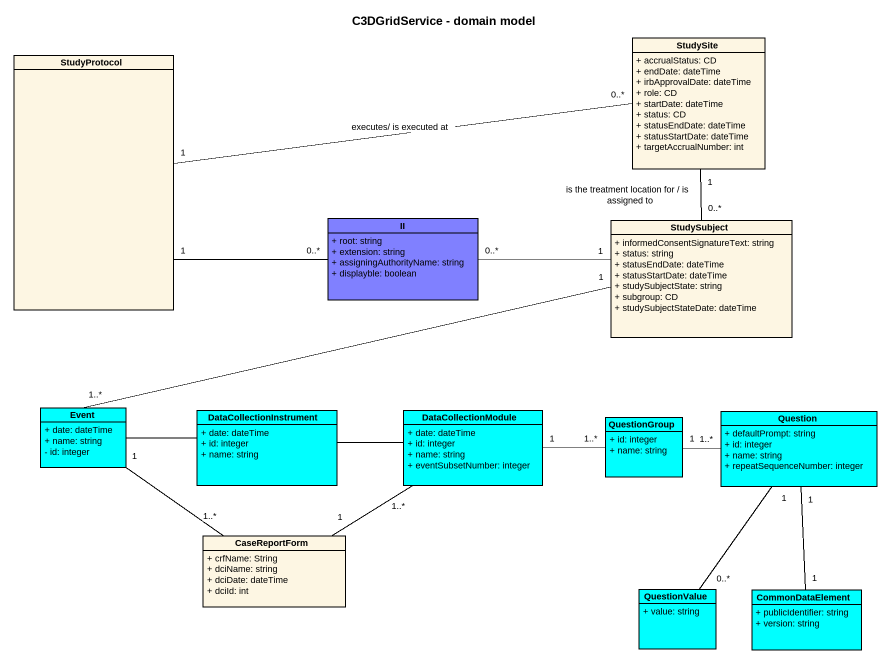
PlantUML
@startuml
title C3DGridService - domain model
hide circle
hide empty members
skinparam classAttributeIconSize 0
class StudyProtocol
class StudySite {
  + accrualStatus: CD
  + endDate: dateTime
  + irbApprovalDate: dateTime
  + role: CD
  + startDate: dateTime
  + status: CD
  + statusEndDate: dateTime
  + statusStartDate: dateTime
  + targetAccrualNumber: int
}
class II #8080FF {
  + root: string
  + extension: string
  + assigningAuthorityName: string
  + displayble: boolean
}
class StudySubject {
  + informedConsentSignatureText: string
  + status: string
  + statusEndDate: dateTime
  + statusStartDate: dateTime
  + studySubjectState: string
  + subgroup: CD
  + studySubjectStateDate: dateTime
}
class Event #00FFFF {
  + date: dateTime
  + name: string
  - id: integer
}
class DataCollectionInstrument #00FFFF {
  + date: dateTime
  + id: integer
  + name: string
}
class DataCollectionModule #00FFFF {
  + date: dateTime
  + id: integer
  + name: string
  + eventSubsetNumber: integer
}
class QuestionGroup #00FFFF {
  + id: integer
  + name: string
}
class Question #00FFFF {
  + defaultPrompt: string
  + id: integer
  + name: string
  + repeatSequenceNumber: integer
}
class CaseReportForm {
  + crfName: String
  + dciName: string
  + dciDate: dateTime
  + dciId: int
}
class QuestionValue #00FFFF {
  + value: string
}
class CommonDataElement #00FFFF {
  + publicIdentifier: string
  + version: string
}
StudyProtocol "1" -right- "0..*" II
StudySite "0..*" -left- "1" StudyProtocol : executes/ is executed at
StudySite "1" -- "0..*" StudySubject : is the treatment location for / is assigned to
StudySubject "1" -left- "0..*" II
Event "1..*" -right- "1" StudySubject
Event -right- DataCollectionInstrument
DataCollectionInstrument -right- DataCollectionModule
DataCollectionModule "1" -right- "1..*" QuestionGroup
QuestionGroup "1" -right- "1..*" Question
Question "1" -- "0..*" QuestionValue
Question "1" -- "1" CommonDataElement
CaseReportForm "1..*" -up- "1" Event
CaseReportForm "1" -up- "1..*" DataCollectionModule
@enduml
